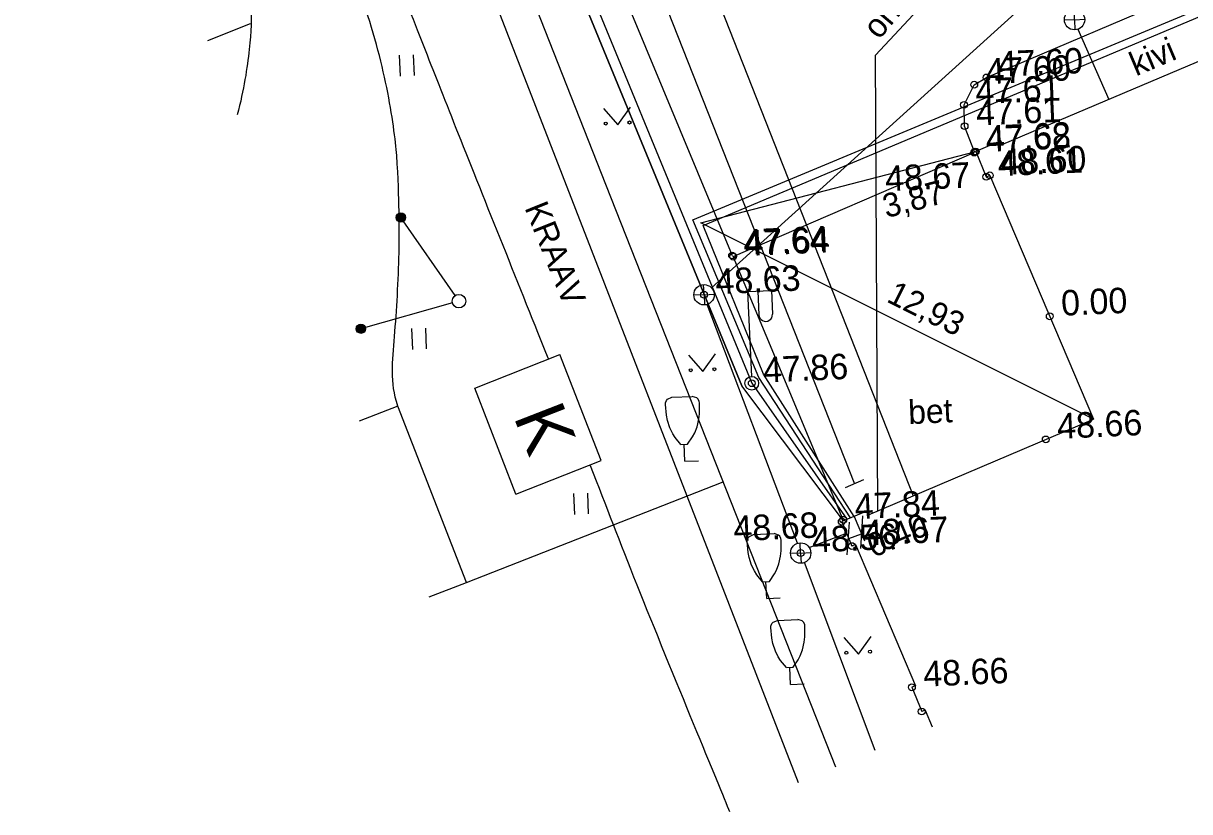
# Model space of a CAD drawing. Extents: x 641579.7 to 641642.5, y 6455926.6 to 6456004.9.
# Drawn here: x 641588.6 to 641622.95, y 6455926.55 to 6455949.76 of the extents above; entities that cross this region are included whole.
import ezdxf

# ---------------------------------------------------------------- set-up
doc = ezdxf.new("R2010")
doc.units = 0
for name, color, linetype in [('1', 7, 'Continuous'), ('10', 7, 'Continuous'), ('11', 7, 'Continuous'), ('13', 7, 'Continuous'), ('14', 7, 'Continuous'), ('15', 7, 'Continuous'), ('16', 7, 'Continuous'), ('17', 7, 'Continuous'), ('2', 7, 'Continuous'), ('21', 7, 'Continuous'), ('23', 7, 'Continuous'), ('24', 7, 'Continuous'), ('28', 7, 'Continuous'), ('3', 7, 'Continuous'), ('30', 7, 'Continuous'), ('33', 7, 'Continuous'), ('38', 7, 'Continuous'), ('4', 7, 'Continuous'), ('41', 7, 'Continuous'), ('43', 7, 'Continuous'), ('54', 7, 'Continuous'), ('55', 7, 'Continuous'), ('57', 7, 'Continuous'), ('59', 7, 'Continuous')]:
    doc.layers.add(name, color=color, linetype=linetype)

# ---------------------------------------------------------------- blocks, each defined once
blk = doc.blocks.new('PUNKT')
at = {"layer": '54'}
blk.add_circle((0, 0), 10, dxfattribs=at)
blk = doc.blocks.new('VAPOST')
at = {"layer": '11'}
for p, q in [((-20, 270), (90, 270)), ((0, 270), (0, 20)), ((30, 270), (30, 200)), ((70, 270), (70, 200))]:
    blk.add_line(p, q, dxfattribs=at)
blk.add_circle((0, 0), 20, dxfattribs=at)
blk.add_arc((50, 199.9788), 20, 179.9393056, 0.0606972, dxfattribs=at)
blk = doc.blocks.new('KKITPU')
at = {"layer": '10'}
for p, q in [((-30, 190), (30, 190)), ((-10, 50), (10, 50)), ((0, 0), (0, 50)), ((0, 0), (40, 0))]:
    blk.add_line(p, q, dxfattribs=at)
for points in [[(-10, 50), (-25.8, 71.3), (-32.3, 82.5), (-40, 100), (-46.1, 122.5), (-48.5, 138.1), (-50, 170), (-49.8, 174.2), (-46.8, 181.3), (-42.8, 185), (-30, 190)], [(10, 50), (25.8, 71.3), (32.3, 82.5), (40, 100), (46.1, 122.5), (48.5, 138.1), (50, 170), (49.8, 174.2), (46.8, 181.3), (42.8, 185), (30, 190)]]:
    blk.add_lwpolyline(points, dxfattribs=at)
blk = doc.blocks.new('KHEIN_')
at = {"layer": '41'}
for p, q in [((0, 62), (0, 0)), ((40.6, 60.9), (40.6, 0))]:
    blk.add_line(p, q, dxfattribs=at)
blk = doc.blocks.new('KSNOLO')
at = {"layer": '13'}
blk.add_line((20, 0), (300, 0), dxfattribs=at)
for centre, radius in [((0, 0), 20), ((300, 0), 13.6), ((300, 0), 12.1), ((300, 0), 10.7), ((300, 0), 9.02), ((300, 0), 7.49), ((300, 0), 6.16), ((300, 0), 4.68), ((300, 0), 3.43), ((300, 0), 2.09), ((300, 0), 1.12)]:
    blk.add_circle(centre, radius, dxfattribs=at)
blk = doc.blocks.new('1KANKA')
at = {"layer": '4'}
for q in [(-30, 0), (0, 30), (30, 0), (0, -30)]:
    blk.add_line((0, 0), q, dxfattribs=at)
blk.add_circle((0, 0), 30, dxfattribs=at)
blk = doc.blocks.new('VMURU_')
at = {"layer": '41'}
for p, q in [((-40.3, 50.5), (0, 0)), ((0, 0), (39.7, 50.5))]:
    blk.add_line(p, q, dxfattribs=at)
for centre, radius in [((-35.3, 5.5), 4.28), ((34.7, 5.5), 4.52)]:
    blk.add_circle(centre, radius, dxfattribs=at)

msp = doc.modelspace()

# ---------------------------------------------------------------- linework, layer by layer
at = {"layer": '1'}
for p, q in [((641625.003, 6455949.392), (641617.434, 6455946.194)), ((641617.391, 6455946.297), (641616.65, 6455945.983)), ((641616.65, 6455945.983), (641616.65, 6455945.983)), ((641616.65, 6455945.983), (641616.96, 6455945.241)), ((641617.434, 6455946.194), (641617.391, 6455946.297)), ((641616.96, 6455945.241), (641617.063, 6455945.282)), ((641616.96, 6455945.241), (641616.96, 6455945.241)), ((641617.063, 6455945.282), (641617.063, 6455945.282)), ((641617.063, 6455945.282), (641620.117, 6455938.109)), ((641618.829, 6455941.134), (641618.829, 6455941.134)), ((641599.632, 6455938.492), (641598.496, 6455938.05)), ((641601.651, 6455933.302), (641599.632, 6455938.492)), ((641613.492, 6455935.289), (641620.117, 6455938.109)), ((641618.711, 6455937.511), (641618.711, 6455937.511)), ((641613.446, 6455935.4), (641612.703, 6455935.09)), ((641613.492, 6455935.289), (641613.446, 6455935.4)), ((641612.703, 6455935.09), (641612.703, 6455935.09)), ((641612.703, 6455935.09), (641613.004, 6455934.37)), ((641613.106, 6455934.413), (641613.004, 6455934.37)), ((641613.004, 6455934.37), (641613.004, 6455934.37)), ((641613.106, 6455934.413), (641614.872, 6455930.257)), ((641600.558, 6455932.877), (641601.651, 6455933.302)), ((641614.872, 6455930.257), (641614.769, 6455930.215)), ((641614.769, 6455930.215), (641614.769, 6455930.215)), ((641614.769, 6455930.215), (641615.058, 6455929.502)), ((641615.161, 6455929.544), (641615.058, 6455929.502)), ((641615.058, 6455929.502), (641615.058, 6455929.502)), ((641615.161, 6455929.544), (641615.37, 6455929.054))]:
    msp.add_line(p, q, dxfattribs=at)
at = {"layer": '11'}
msp.add_line((641610.053, 6455939.165), (641610.053, 6455939.165), dxfattribs=at)
at = {"layer": '14'}
msp.add_line((641619.658, 6455949.582), (641620.567, 6455947.518), dxfattribs=at)
at = {"layer": '15'}
msp.add_lwpolyline([(641613.764, 6455935.405), (641613.698, 6455948.819), (641617.309, 6455952.692)], dxfattribs=at)
at = {"layer": '16'}
for p, q in [((641599.272, 6455971.19), (641613.075, 6455936.205)), ((641613.343, 6455936.325), (641612.806, 6455936.084))]:
    msp.add_line(p, q, dxfattribs=at)
at = {"layer": '17'}
msp.add_lwpolyline([(641597.286, 6455970.012), (641601.207, 6455970.336), (641614.809, 6455935.85)], dxfattribs=at)
at = {"layer": '2'}
msp.add_lwpolyline([(641612.748, 6455935.145), (641609.506, 6455942.891), (641616.606, 6455945.953)], dxfattribs=at)
at = {"layer": '21'}
for points in [[(641613.069, 6455935.246), (641610.404, 6455939.428), (641608.625, 6455943.803), (641633.976, 6455954.482), (641624.812, 6455975.417), (641622.706, 6455977.64), (641621.76, 6455979.5)], [(641612.963, 6455935.203), (641610.257, 6455939.334), (641608.316, 6455943.977), (641633.728, 6455954.565), (641629, 6455965.452), (641628.68, 6455965.482), (641628.833, 6455965.821), (641624.099, 6455976.415)], [(641597.759, 6455968.875), (641603.508, 6455955.072), (641610.053, 6455939.165), (641612.856, 6455935.161)]]:
    msp.add_lwpolyline(points, dxfattribs=at)
at = {"layer": '23'}
for p, q in [((641608.87, 6455941.969), (641619.03, 6455951.166)), ((641611.401, 6455934.452), (641608.739, 6455941.482)), ((641611.743, 6455934.331), (641612.843, 6455934.756)), ((641613.692, 6455928.351), (641611.606, 6455933.888))]:
    msp.add_line(p, q, dxfattribs=at)
at = {"layer": '24'}
for p, q in [((641608.648, 6455941.768), (641608.648, 6455941.768)), ((641611.493, 6455934.166), (641611.493, 6455934.166))]:
    msp.add_line(p, q, dxfattribs=at)
at = {"layer": '28'}
for p, q in [((641605.63, 6455945.338), (641602.838, 6455952.416)), ((641612.528, 6455927.863), (641605.63, 6455945.338)), ((641601.651, 6455933.302), (641609.212, 6455936.264))]:
    msp.add_line(p, q, dxfattribs=at)
at = {"layer": '3'}
msp.add_line((641594.033, 6455949.249), (641595.294, 6455949.754), dxfattribs=at)
at = {"layer": '30'}
for p, q in [((641616.965, 6455948.165), (641616.965, 6455948.165)), ((641616.605, 6455947.952), (641616.605, 6455947.952)), ((641616.304, 6455947.358), (641616.304, 6455947.358)), ((641616.321, 6455946.73), (641616.321, 6455946.73)), ((641616.615, 6455945.98), (641616.615, 6455945.98)), ((641616.606, 6455945.953), (641616.606, 6455945.953)), ((641609.474, 6455942.924), (641609.474, 6455942.924)), ((641609.506, 6455942.891), (641609.506, 6455942.891)), ((641612.748, 6455935.145), (641612.748, 6455935.145))]:
    msp.add_line(p, q, dxfattribs=at)
for points in [[(641589.575, 6455974.387), (641591.099, 6455975.003), (641592.094, 6455975.356), (641593.684, 6455975.526), (641594.855, 6455975.234), (641595.62, 6455974.831), (641596.234, 6455974.245), (641596.704, 6455973.423), (641600.947, 6455963.348), (641604.882, 6455953.969), (641609.474, 6455942.924)], [(641616.615, 6455945.98), (641616.321, 6455946.73), (641616.304, 6455947.358), (641616.605, 6455947.952), (641616.965, 6455948.165), (641629.16, 6455953.351), (641628.846, 6455954.165), (641628.858, 6455954.726), (641629.199, 6455955.242), (641633.449, 6455957.037), (641632.178, 6455960.14), (641631.071, 6455959.703), (641630.567, 6455959.651), (641630.291, 6455959.726), (641629.376, 6455960.229), (641627.8, 6455963.759)]]:
    msp.add_lwpolyline(points, dxfattribs=at)
for points in [[(641588.603, 6455968.518), (641590.858, 6455963.182), (641591.973, 6455960.267), (641594.738, 6455952.875), (641595.126, 6455951.659), (641595.339, 6455950.332), (641595.3, 6455949.111), (641595.096, 6455947.803), (641594.905, 6455947.06)], [(641599.602, 6455945.866), (641599.563, 6455946.306), (641599.376, 6455947.814), (641598.663, 6455950.412), (641597.464, 6455953.632), (641593.437, 6455964.568), (641592.04, 6455968.462)], [(641599.632, 6455938.492), (641599.396, 6455939.201), (641599.547, 6455940.39), (641599.697, 6455943.098), (641599.676, 6455944.511), (641599.602, 6455945.866)]]:
    msp.add_open_spline(points, degree=3, dxfattribs=at)
at = {"layer": '33'}
for p, q in [((641601.895, 6455939.019), (641604.406, 6455940.01)), ((641605.62, 6455936.888), (641604.406, 6455940.01)), ((641603.109, 6455935.897), (641601.895, 6455939.019)), ((641603.109, 6455935.897), (641605.62, 6455936.888))]:
    msp.add_line(p, q, dxfattribs=at)
at = {"layer": '38'}
for points in [[(641597.468, 6455968.747), (641603.231, 6455954.957), (641609.759, 6455939.09)], [(641612.75, 6455935.11), (641609.759, 6455939.09), (641603.231, 6455954.957)]]:
    msp.add_lwpolyline(points, dxfattribs=at)
at = {"layer": '43'}
msp.add_line((641611.431, 6455927.404), (641594.843, 6455970.107), dxfattribs=at)
for points in [[(641592.443, 6455969.18), (641594.591, 6455963.802), (641595.978, 6455960.292), (641599.817, 6455950.566), (641601.075, 6455947.321), (641603.263, 6455941.875), (641604.054, 6455939.891)], [(641605.298, 6455936.739), (641605.77, 6455935.527), (641606.546, 6455933.495), (641608.448, 6455928.861), (641609.25, 6455926.921), (641609.402, 6455926.554)]]:
    msp.add_open_spline(points, degree=3, dxfattribs=at)
at = {"layer": '55'}
for p, q in [((641608.553, 6455943.882), (641616.65, 6455945.983)), ((641620.117, 6455938.109), (641608.553, 6455943.882)), ((641612.866, 6455934.113), (641612.927, 6455935.074)), ((641613.073, 6455935.244), (641613.373, 6455934.524)), ((641613.262, 6455934.3), (641613.322, 6455935.262)), ((641612.911, 6455934.593), (641613.286, 6455934.732))]:
    msp.add_line(p, q, dxfattribs=at)

# ---------------------------------------------------------------- block references
at = {"layer": '10', "xscale": 0.009998879816188607, "yscale": 0.009998879816188605, "rotation": 2.5636814662964147}
for p in [(641608.087, 6455936.867), (641610.494, 6455932.828), (641611.194, 6455930.299)]:
    msp.add_blockref('KKITPU', p, dxfattribs=at)
at = {"layer": '11', "xscale": 0.009998879816188607, "yscale": 0.009998879816188605, "rotation": 2.5636814662964147}
msp.add_blockref('VAPOST', (641610.053, 6455939.165), dxfattribs=at)
at = {"layer": '13', "xscale": 0.009998879816188605, "yscale": 0.009998879816188607}
for rotation in [124.74169589211117, -164.29792180763397]:
    msp.add_blockref('KSNOLO', (641601.431, 6455941.58), dxfattribs=dict(at, rotation=rotation))
at = {"layer": '24', "xscale": 0.009998879816188607, "yscale": 0.009998879816188605, "rotation": 2.5636814662964147}
for p in [(641608.648, 6455941.768), (641611.493, 6455934.166)]:
    msp.add_blockref('1KANKA', p, dxfattribs=at)
at = {"layer": '4', "xscale": 0.009998879816188607, "yscale": 0.009998879816188605, "rotation": 2.5636814662964147}
msp.add_blockref('1KANKA', (641619.558, 6455949.865), dxfattribs=at)
at = {"layer": '41', "xscale": 0.009998879816188607, "yscale": 0.009998879816188605, "rotation": 2.5636814662964147}
for name, p in [('KHEIN_', (641599.703, 6455948.201)), ('VMURU_', (641606.109, 6455946.768)), ('KHEIN_', (641600.063, 6455940.16)), ('VMURU_', (641608.611, 6455939.506)), ('KHEIN_', (641604.835, 6455935.299)), ('VMURU_', (641613.193, 6455931.192))]:
    msp.add_blockref(name, p, dxfattribs=at)
at = {"layer": '54', "xscale": 0.009998879816188607, "yscale": 0.009998879816188605, "rotation": 2.5636814662964147}
for p in [(641616.605, 6455947.952), (641616.965, 6455948.165), (641616.304, 6455947.358), (641616.321, 6455946.73), (641616.606, 6455945.953), (641616.615, 6455945.98), (641616.65, 6455945.983), (641616.96, 6455945.241), (641617.063, 6455945.282), (641609.474, 6455942.924), (641609.506, 6455942.891), (641608.648, 6455941.768), (641618.829, 6455941.134), (641610.053, 6455939.165), (641618.711, 6455937.511), (641612.703, 6455935.09), (641612.748, 6455935.145), (641613.004, 6455934.37), (641611.493, 6455934.166), (641614.769, 6455930.215), (641615.058, 6455929.502)]:
    msp.add_blockref('PUNKT', p, dxfattribs=at)

# ---------------------------------------------------------------- texts
for s, p in [('47.60', (641616.955, 6455947.968)), ('47.60', (641617.315, 6455948.181)), ('47.61', (641616.653, 6455947.374)), ('47.61', (641616.671, 6455946.746)), ('47.68', (641616.956, 6455945.969)), ('47.62', (641616.964, 6455945.995)), ('48.61', (641617.31, 6455945.256)), ('48.60', (641617.413, 6455945.298)), ('47.64', (641609.824, 6455942.939)), ('47.64', (641609.855, 6455942.907)), ('48.63', (641608.998, 6455941.783)), ('0.00', (641619.179, 6455941.149)), ('48.66', (641619.061, 6455937.527)), ('47.84', (641613.098, 6455935.161)), ('48.56', (641611.842, 6455934.182)), ('48.67', (641613.354, 6455934.386)), ('48.66', (641615.119, 6455930.231))]:
    msp.add_text(s, height=0.7499, rotation=2.5637).set_placement(p)
at = {"layer": '15'}
msp.add_text('orient.', height=0.6999, rotation=50.266, dxfattribs=at).set_placement((641613.804, 6455949.254))
at = {"layer": '2'}
msp.add_text('bet', height=0.6999, rotation=2.5637, dxfattribs=at).set_placement((641614.676, 6455937.959))
at = {"layer": '33'}
msp.add_text('K', height=1.5, rotation=291.2496, dxfattribs=at).set_placement((641603.028, 6455938.193))
at = {"layer": '43'}
msp.add_text('KRAAV', height=0.6999, rotation=291.8128, dxfattribs=at).set_placement((641603.354, 6455944.332))
at = {"layer": '55'}
for s, rotation, p in [('3,87', 14.5506, (641614.015, 6455944.022)), ('12,93', 333.4727, (641613.992, 6455941.578)), ('0.40', 23.0603, (641613.639, 6455934.02))]:
    msp.add_text(s, height=0.6999, rotation=rotation, dxfattribs=at).set_placement(p)
at = {"layer": '57'}
msp.add_text('kivi', height=0.6999, rotation=22.9034, dxfattribs=at).set_placement((641621.367, 6455948.193))
at = {"layer": '59'}
for s, p in [('48.67', (641613.994, 6455944.814)), ('47.86', (641610.402, 6455939.181)), ('48.68', (641609.528, 6455934.512))]:
    msp.add_text(s, height=0.7499, rotation=2.5637, dxfattribs=at).set_placement(p)

doc.saveas('drawing.dxf')
